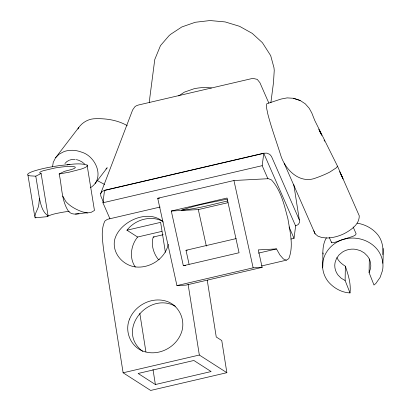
<?xml version="1.0" encoding="UTF-8"?>
<svg xmlns="http://www.w3.org/2000/svg" width="411" height="411" viewBox="0 0 411 411"><rect width="100%" height="100%" fill="white"/><g stroke="black" fill="none" stroke-linecap="round" stroke-linejoin="round"><path stroke-width="0.62" d="M322.676 267.91C323.596 257.928 320.97 246.841 326.391 237.794M353.147 226.975L356.111 233.777L355.607 234.871C352.772 237.019 349.042 237.188 345.887 238.724C334.914 241 325.43 249.6 323.041 260.697A29.232 27.198 2.8 0 0 327.993 281.376C333.419 287.916 341.438 292.55 350.013 292.925L345.122 280.523L345.363 266.22C341.926 264.083 338.628 261.386 336.907 257.635M350.013 292.925C351.133 283.724 348.251 274.815 345.363 266.22M329.319 237.512L331.626 242.773C335.325 242.726 338.972 240.764 342.517 239.577C354.924 235.637 369.432 239.469 377.57 249.821A29.232 27.198 2.8 0 1 382.518 270.5L380.129 277.374L375.875 283.451L373.984 285.023L369.093 272.627L369.325 258.945M382.882 263.287C383.324 253.597 384.213 242.947 377.822 234.809C372.921 228.763 365.96 224.843 358.351 223.373A30.722 28.58 2.8 0 0 357.154 223.199M382.836 254.666L383.129 248.475M149.481 102.776L149.789 97.869L154.767 59.508L160.485 45.611L168.926 35.808L170.627 34.313L181.826 26.962L195.266 22.271L210.042 20.55L225.141 21.922L239.531 26.299L252.236 33.373L262.393 42.667L270.685 55.634L273.978 67.728L274.245 70.379L273.479 82.642L270.864 102.765M41.115 173.519L35.788 176.175L39.441 198.338L38.87 204.097C38.752 208.906 34.344 213.011 35.069 217.809L47.131 216.679L48.082 215.76L41.115 173.519L39.872 173.077A17.437 2.435 -8.8 0 1 43.283 170.709L55.028 167.971A18.325 2.558 -8.8 0 1 68.226 166.465L73.908 166.635L75.151 167.077A17.437 2.435 -8.8 0 1 71.74 169.445L64.476 171.336L59.148 173.992C61.984 186.096 61.254 199.623 68.005 210.524C72.228 217.162 81.363 212.446 87.492 212.903L91.052 212.4L94.458 210.468L87.081 165.047C78.707 162.535 69.675 164.76 61.141 165.366C51.873 166.686 42.605 168.31 33.661 171.135A29.232 4.079 -8.8 0 0 27.938 175.107L34.755 216.433M109.922 218.714L102.93 202.767L104.533 190.437L263.78 153.334L295.632 225.993L294.029 238.323L290.906 239.053M267.921 178.764L262.177 165.669L263.78 153.334M52.531 166.835L53.245 162.309L55.552 157.783L78.825 127.405A23.432 21.567 86.8 0 1 93.708 118.789C105.17 118.163 117.202 119.889 127.271 125.643M168.299 244.232C165.422 257.635 152.019 267.171 138.543 267.109C124.697 267.232 112.003 254.358 114.541 240.281C118.681 221.611 148.484 208.094 163.265 222.032M369.093 272.627L370.522 268.522A17.437 16.224 2.8 0 0 367.568 256.187L364.398 253.001L360.437 250.674L355.952 249.364A18.325 17.051 2.8 0 0 342.476 252.051L339.003 254.948L336.465 258.57L335.037 262.675A17.437 16.224 2.8 0 0 337.991 275.01L341.161 278.196L345.122 280.523M35.069 217.809L35.957 217.599M103.413 201.991L100.854 196.16L100.633 193.709L132.635 109.937L134.839 106.798L136.272 105.802L138.358 105.031L251.434 78.686L253.443 78.501L257.25 79.374L259.896 82.662L268.845 103.079M90.43 187.714C105.416 178.441 95.999 156.129 81.363 152.065A25.975 22.024 37.5 0 0 63.967 151.608L59.21 154.135L55.552 157.783M77.936 129.018L78.825 127.405M100.633 193.709L102.015 191.557L104.63 190.278L263.718 153.211L266.867 153.149L269.708 154.32L271.476 156.411L299.347 219.983L299.568 222.433L298.186 224.591L295.571 225.87M337.508 166.183L336.398 167.76L329.93 171.993A23.432 4.202 -19.7 0 1 313.48 178.785C298.165 182.91 285.029 168.952 280.785 155.476C276.48 141.456 271.286 127.687 267.684 113.457C267.258 110.282 265.789 106.942 266.78 103.752L280.99 99.072L287.14 97.885L293.413 98.28L300.184 100.49L305.26 103.813L309.231 108.314L311.785 112.948L314.744 120.428L337.508 166.183L359.26 215.811C359.399 224.416 351.097 229.908 344.351 233.571A25.975 14.447 -23.7 0 1 326.904 237.99L321.875 237.537L317.847 236.109L315.093 233.808L284.14 163.193M95.147 183.501L107.209 167.755L105.946 169.024M163.193 234.712L153.262 237.024C150.673 244.211 153.611 253.803 158.451 259.582L159.268 259.608M161.919 231.367L137.598 237.034L126.953 230.206C134.967 219.782 150.518 215.01 162.489 221.18M137.598 237.034C130.868 245.203 128.992 258.072 135.291 267.006M64.917 163.521L66.916 161.528L68.997 160.429M178.636 95.922L184.452 92.105L193.977 88.776A41.681 32.844 7.4 0 1 211.393 87.939M286.385 260.178L288.799 258.647C293.829 245.978 289.986 231.814 287.926 218.878C284.32 205.351 281.155 190.586 271.486 179.931L268.46 178.687L233.936 180.521L157.726 198.277L176.93 285.588L185.936 285.111L262.146 267.356L258.303 249.893L276.49 248.927L279.927 255L283.359 258.935L286.385 260.178L261.53 265.968M67.085 164.96L68.688 164.503L69.911 164.636M227.797 200.912C212.472 204.437 197.095 208.834 181.431 210.216C196.253 204.93 211.989 202.34 227.375 199.094M102.93 202.767L262.177 165.669M160.141 207.036L107.333 219.34L104.831 221.103C100.654 229.949 102.575 240.142 103.562 249.482L123.12 372.792L150.652 390.45L226.862 372.695L221.76 340.529L216.253 336.994L207.252 280.24M171.295 211.023L227.026 198.04L239.063 252.755L183.327 265.737L171.295 211.023L198.313 209.589L228.038 202.664M126.953 230.206L160.629 222.356L165.381 252.328M189.065 264.211L186.003 250.289L236.166 238.601M258.473 253.125L276.49 248.927M176.93 285.588L253.14 267.833L262.146 267.356M123.12 372.792L199.33 355.037L226.862 372.695M155.384 384.532L211.12 371.549L193.869 360.483L138.132 373.471L155.384 384.532L152.984 369.397M59.148 173.992L69.182 172.183L81.363 169.019A29.232 4.079 -8.8 0 0 87.081 165.047M79.015 213.571L75.434 214.033M157.726 198.277L159.643 198.174M186.003 250.289L187.277 250.222M183.928 265.706L185.726 265.614M35.788 176.175L30.024 175.846L27.943 175.107M47.131 216.679C51.252 214.167 57.365 213.314 62.338 212.302A18.325 2.558 -8.8 0 1 69.274 211.316M153.262 237.024L154.079 237.049M87.492 212.903L82.714 211.948C76.415 209.754 70.373 206.579 65.873 201.57L62.801 196.155M300.184 100.49L293.413 98.28M175.317 306.246C148.006 290.978 115.46 330.865 142.689 351.354M48.082 215.76C42.297 212.174 40.859 204.534 39.441 198.338M97.248 180.537L104.517 184.416M84.609 164.035L82.025 161.924L79.015 160.398A14.185 12.027 37.5 0 0 76.318 159.653M318.725 129.162L320.981 133.755M324.084 140.069L324.649 141.214M339.594 171.644L342.697 177.958M319.553 130.868L321.798 135.455M340.889 174.439L343.139 179.026M289.036 226.934L294.029 238.323M313.804 230.792L315.093 233.808M331.287 241.961L331.626 242.773M322.928 252.899L323.21 254.075M233.936 180.521L253.14 267.833M198.313 209.589L206.337 246.081M188.094 284.212L199.33 355.037M139.807 313.352L145.91 351.826M293.803 184.688L299.347 219.983M69.516 160.151A14.185 12.027 37.5 0 1 75.234 159.499M129.588 319.028C124.024 331.97 131.361 348.235 145.16 351.852C159.499 355.767 175.405 347.403 180.958 333.747C186.522 320.806 179.186 304.541 165.386 300.919C151.048 297.004 135.142 305.373 129.588 319.028"/></g></svg>
